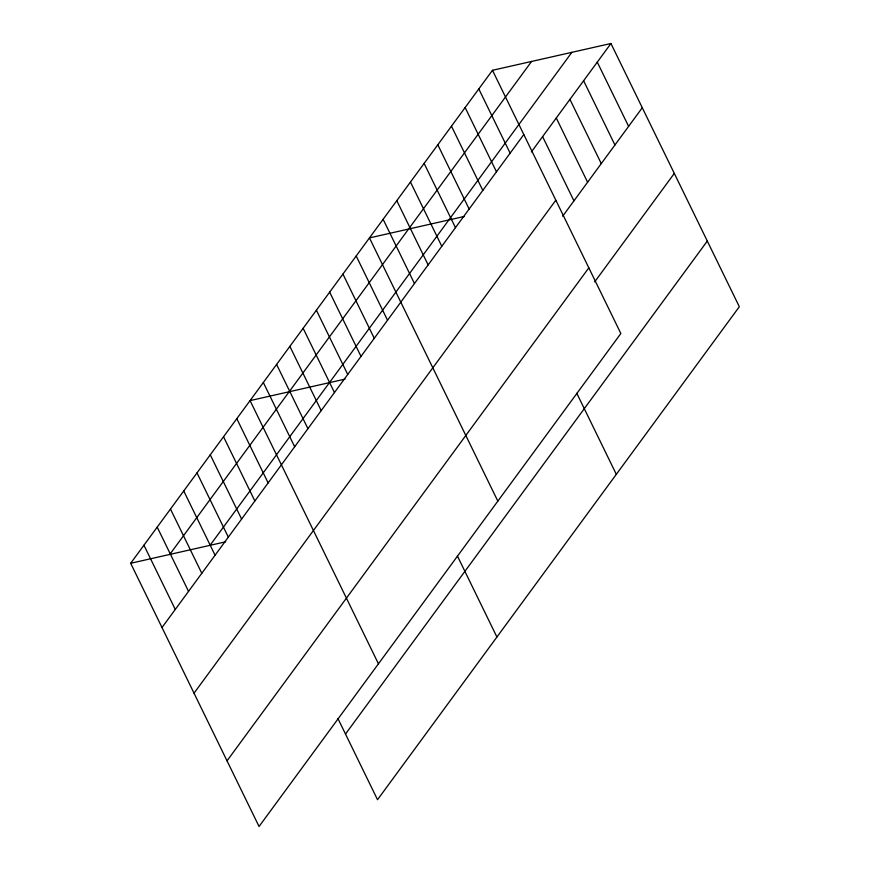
<?xml version="1.0" encoding="UTF-8"?>
<svg xmlns="http://www.w3.org/2000/svg" width="870" height="870" viewBox="0 0 870 870"><rect width="100%" height="100%" fill="white"/><g stroke="black" fill="none" stroke-linecap="round" stroke-linejoin="round"><path stroke-width="1.3" d="M492.474 70.296L620.854 333.514L259.053 826.5L130.674 563.281L492.474 70.296L610.947 43.5L739.326 306.719L377.526 799.704L337.973 718.609M169.77 554.44L531.57 61.455M210.051 545.327L571.851 52.341M162.005 627.52L523.805 134.545M531.352 151.956L610.947 43.5M194.032 693.183L555.832 200.209M562.683 216.195L642.277 107.739M227.026 760.837L588.827 267.851M594.71 281.858L674.304 173.402M345.499 734.041L707.299 241.055M464.471 216.423L369.456 237.912L497.836 501.131M345.085 379.103L250.071 400.602L378.45 663.821M130.674 563.281L225.689 541.792M597.277 62.129L628.608 126.367M583.607 80.747L614.938 144.985M569.937 99.376L601.279 163.614M556.278 117.994L587.609 182.243M542.608 136.623L573.939 200.861M478.804 88.925L510.135 153.163M465.135 107.543L496.465 171.792M451.465 126.172L482.806 190.41M576.766 393.24L616.319 474.335M437.806 144.79L469.137 209.039M424.136 163.419L455.467 227.657M410.466 182.047L441.797 246.286M396.796 200.666L428.127 264.904M383.126 219.294L414.457 283.533M356.2 255.987L387.531 320.236M342.932 274.061L374.263 338.31M329.665 292.146L360.996 356.385M457.37 555.93L496.922 637.014M316.397 310.22L347.728 374.459M303.13 328.294L334.461 392.533M289.862 346.369L321.204 410.618M276.595 364.443L307.937 428.692M263.338 382.517L294.669 446.767M236.803 418.677L268.134 482.915M223.536 436.751L254.867 500.989M210.268 454.825L241.599 519.064M197.001 472.899L228.342 537.149M183.744 490.974L215.075 555.223M170.476 509.059L201.807 573.297M157.209 527.133L188.54 591.372M143.941 545.207L175.272 609.446"/></g></svg>
